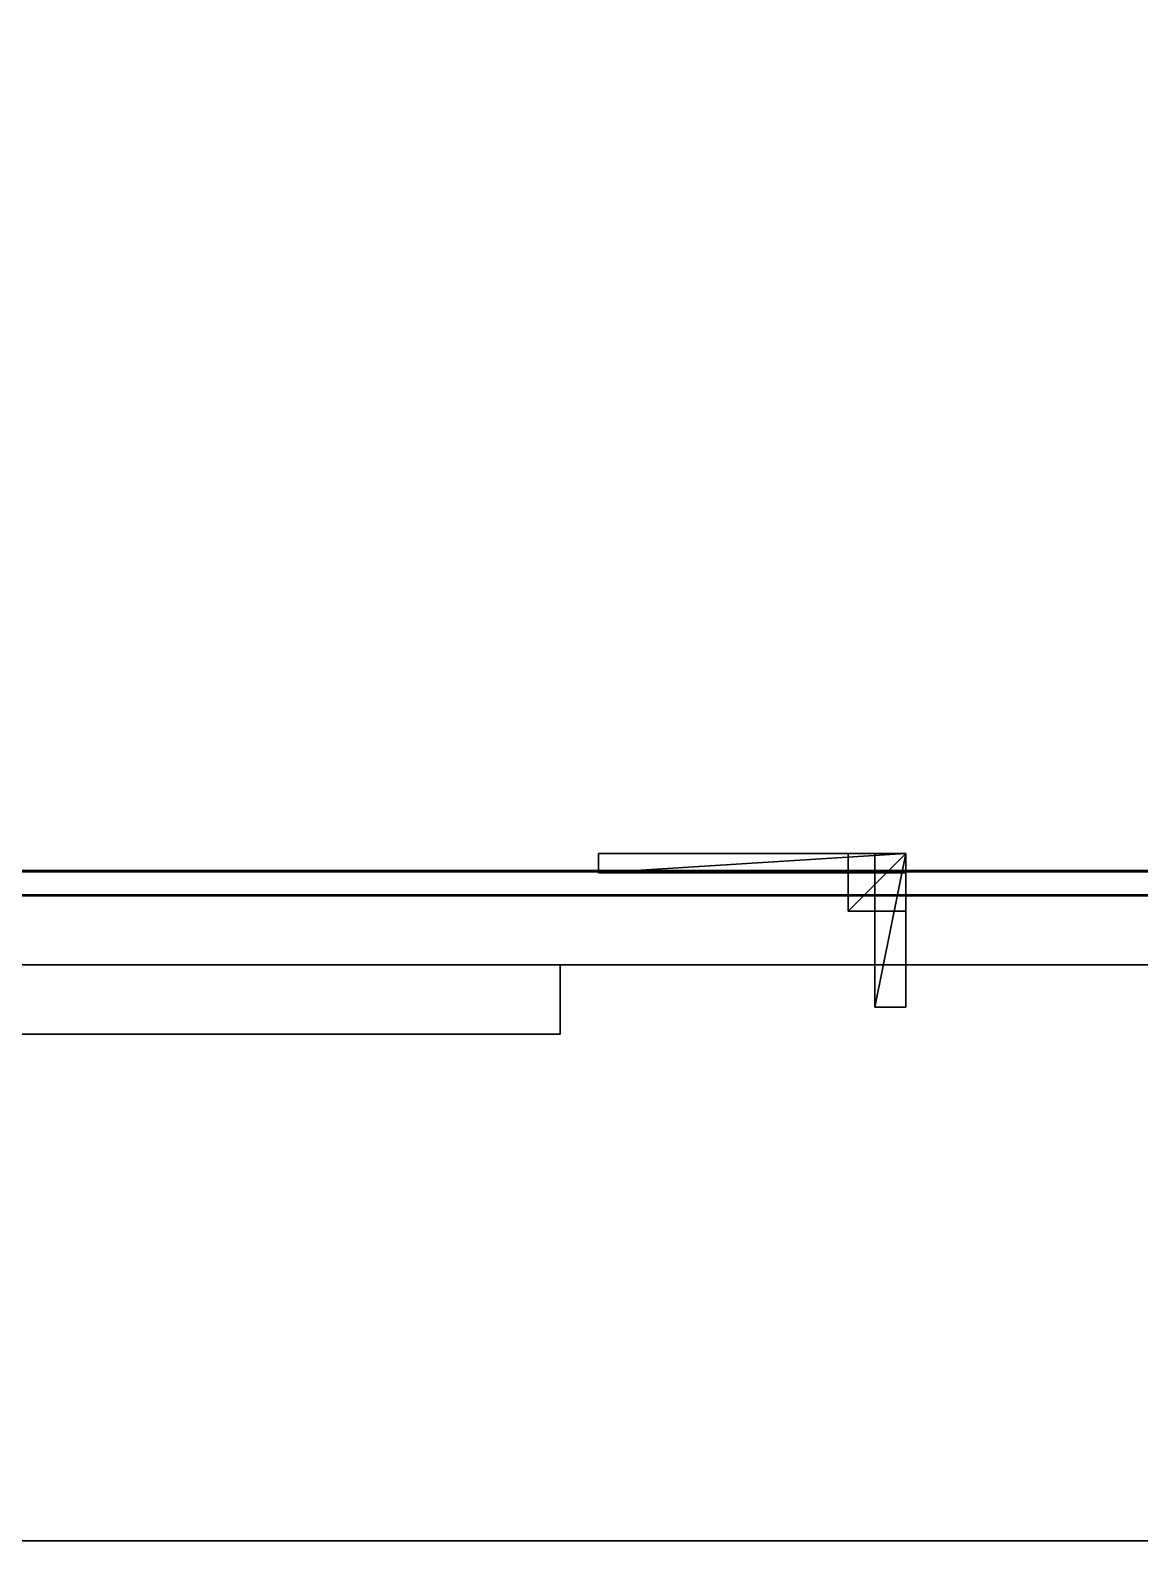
# Model space of a CAD drawing. Extents: x 0 to 4068, y -150 to 4325.
# Drawn here: x 1462 to 1751, y -150 to 243.5 of the extents above; entities that cross this region are included whole.
import ezdxf

# ---------------------------------------------------------------- set-up
doc = ezdxf.new("R2010")
doc.units = 0
for name, color, linetype in [('LAYER0', 7, 'CONTINUOUS'), ('LAYER152', 7, 'CONTINUOUS'), ('LAYER153', 7, 'CONTINUOUS'), ('LAYER154', 7, 'CONTINUOUS'), ('LAYER155', 7, 'CONTINUOUS'), ('LAYER166', 2, 'CONTINUOUS'), ('LAYER167', 7, 'CONTINUOUS'), ('LAYER168', 253, 'CONTINUOUS'), ('LAYER169', 253, 'CONTINUOUS'), ('LAYER170', 253, 'CONTINUOUS'), ('LAYER171', 253, 'CONTINUOUS'), ('LAYER172', 253, 'CONTINUOUS'), ('LAYER173', 253, 'CONTINUOUS'), ('LAYER182', 7, 'CONTINUOUS'), ('LAYER309', 7, 'CONTINUOUS'), ('LAYER320', 7, 'CONTINUOUS'), ('LAYER322', 7, 'CONTINUOUS'), ('LAYER323', 2, 'CONTINUOUS'), ('LAYER324', 7, 'CONTINUOUS'), ('LAYER325', 253, 'CONTINUOUS'), ('LAYER326', 253, 'CONTINUOUS'), ('LAYER327', 253, 'CONTINUOUS'), ('LAYER328', 253, 'CONTINUOUS'), ('LAYER329', 253, 'CONTINUOUS'), ('LAYER330', 253, 'CONTINUOUS'), ('LAYER339', 7, 'CONTINUOUS'), ('LAYER354', 45, 'CONTINUOUS'), ('LAYER356', 45, 'CONTINUOUS'), ('LAYER360', 45, 'CONTINUOUS'), ('LAYER4', 7, 'CONTINUOUS'), ('LAYER747', 7, 'CONTINUOUS')]:
    doc.layers.add(name, color=color, linetype=linetype)

msp = doc.modelspace()

# ---------------------------------------------------------------- linework, layer by layer
at = {"layer": 'LAYER0', "invisible_edges": 1}
for points in [[(4068, 4325, -5), (0, -150, -5), (0, 4325, -5), (4068, 4325, -5)], [(0, -150, -5), (4068, 4325, -5), (4068, -150, -5), (0, -150, -5)], [(4068, -150), (0, 4325), (0, -150), (4068, -150)], [(0, 4325), (4068, -150), (4068, 4325), (0, 4325)], [(4068, -150), (0, -150, -5), (4068, -150, -5), (4068, -150)], [(0, -150, -5), (4068, -150), (0, -150), (0, -150, -5)]]:
    msp.add_3dface(points, dxfattribs=at)
at = {"layer": 'LAYER152', "invisible_edges": 1}
for points in [[(1197, 18, 2221), (2103, 0, 2221), (1197, 0, 2221), (1197, 18, 2221)], [(2103, 0, 2221), (1197, 18, 2221), (2103, 18, 2221), (2103, 0, 2221)], [(2103, 18, 2341), (1197, 0, 2341), (2103, 0, 2341), (2103, 18, 2341)], [(1197, 0, 2341), (2103, 18, 2341), (1197, 18, 2341), (1197, 0, 2341)], [(1197, 18, 2221), (2103, 18, 2341), (2103, 18, 2221), (1197, 18, 2221)], [(2103, 18, 2341), (1197, 18, 2221), (1197, 18, 2341), (2103, 18, 2341)], [(1197, 0, 2341), (2103, 0, 2221), (2103, 0, 2341), (1197, 0, 2341)], [(2103, 0, 2221), (1197, 0, 2341), (1197, 0, 2221), (2103, 0, 2221)]]:
    msp.add_3dface(points, dxfattribs=at)
at = {"layer": 'LAYER153', "invisible_edges": 1}
for points in [[(2103, 0, 2359), (1197, 400, 2359), (1197, 0, 2359), (2103, 0, 2359)], [(1197, 400, 2359), (2103, 0, 2359), (2103, 400, 2359), (1197, 400, 2359)], [(2103, 400, 2341), (1197, 0, 2341), (1197, 400, 2341), (2103, 400, 2341)], [(1197, 0, 2341), (2103, 400, 2341), (2103, 0, 2341), (1197, 0, 2341)], [(1197, 0, 2341), (2103, 0, 2359), (1197, 0, 2359), (1197, 0, 2341)], [(2103, 0, 2359), (1197, 0, 2341), (2103, 0, 2341), (2103, 0, 2359)]]:
    msp.add_3dface(points, dxfattribs=at)
at = {"layer": 'LAYER154', "invisible_edges": 1}
for points in [[(1197, 0, 1701), (2103, 400, 1701), (2103, 0, 1701), (1197, 0, 1701)], [(2103, 400, 1701), (1197, 0, 1701), (1197, 400, 1701), (2103, 400, 1701)], [(1197, 400, 1719), (2103, 0, 1719), (2103, 400, 1719), (1197, 400, 1719)], [(2103, 0, 1719), (1197, 400, 1719), (1197, 0, 1719), (2103, 0, 1719)], [(2103, 0, 1719), (1197, 0, 1701), (2103, 0, 1701), (2103, 0, 1719)], [(1197, 0, 1701), (2103, 0, 1719), (1197, 0, 1719), (1197, 0, 1701)]]:
    msp.add_3dface(points, dxfattribs=at)
at = {"layer": 'LAYER155', "invisible_edges": 1}
for points in [[(2107, 24.3, 2345), (1193, 18.3, 2345), (2107, 18.3, 2345), (2107, 24.3, 2345)], [(1193, 18.3, 2345), (2107, 24.3, 2345), (1193, 24.3, 2345), (1193, 18.3, 2345)], [(1193, 24.3, 1715), (2107, 18.3, 1715), (1193, 18.3, 1715), (1193, 24.3, 1715)], [(2107, 18.3, 1715), (1193, 24.3, 1715), (2107, 24.3, 1715), (2107, 18.3, 1715)], [(2107, 24.3, 2345), (1193, 24.3, 1715), (1193, 24.3, 2345), (2107, 24.3, 2345)], [(1193, 24.3, 1715), (2107, 24.3, 2345), (2107, 24.3, 1715), (1193, 24.3, 1715)], [(2107, 18.3, 1715), (1193, 18.3, 2345), (1193, 18.3, 1715), (2107, 18.3, 1715)], [(1193, 18.3, 2345), (2107, 18.3, 1715), (2107, 18.3, 2345), (1193, 18.3, 2345)]]:
    msp.add_3dface(points, dxfattribs=at)
at = {"layer": 'LAYER166'}
for points in [[(1610, 29, 2295), (1610, 24, 2295), (1610, 29, 2318), (1610, 29, 2295)], [(1610, 29, 2318), (1610, 24, 2295), (1610, 24, 2318), (1610, 29, 2318)], [(1610, 29, 2318), (1610, 24, 2318), (1690, 29, 2318), (1610, 29, 2318)], [(1690, 29, 2318), (1610, 24, 2318), (1690, 24, 2318), (1690, 29, 2318)], [(1610, 29, 2318), (1690, 29, 2318), (1610, 29, 2295), (1610, 29, 2318)], [(1610, 29, 2295), (1690, 29, 2318), (1690, 29, 2295), (1610, 29, 2295)], [(1610, 29, 2295), (1690, 29, 2295), (1610, 24, 2295), (1610, 29, 2295)], [(1610, 24, 2295), (1690, 29, 2295), (1690, 24, 2295), (1610, 24, 2295)], [(1690, 29, 2318), (1690, 24, 2318), (1690, 29, 2295), (1690, 29, 2318)], [(1690, 29, 2295), (1690, 24, 2318), (1690, 24, 2295), (1690, 29, 2295)], [(1610, 24, 2295), (1690, 24, 2295), (1610, 24, 2318), (1610, 24, 2295)], [(1610, 24, 2318), (1690, 24, 2295), (1690, 24, 2318), (1610, 24, 2318)]]:
    msp.add_3dface(points, dxfattribs=at)
at = {"layer": 'LAYER167', "invisible_edges": 1}
for points in [[(1690, 29, 2295), (1610, 29, 2318), (1690, 29, 2318), (1690, 29, 2295)], [(1610, 29, 2318), (1690, 29, 2295), (1610, 29, 2295), (1610, 29, 2318)], [(1690, 24, 2318), (1610, 29, 2318), (1610, 24, 2318), (1690, 24, 2318)], [(1610, 29, 2318), (1690, 24, 2318), (1690, 29, 2318), (1610, 29, 2318)], [(1610, 24, 2295), (1610, 29, 2318), (1610, 29, 2295), (1610, 24, 2295)], [(1610, 29, 2318), (1610, 24, 2295), (1610, 24, 2318), (1610, 29, 2318)], [(1690, 29, 2295), (1610, 24, 2295), (1610, 29, 2295), (1690, 29, 2295)], [(1610, 24, 2295), (1690, 29, 2295), (1690, 24, 2295), (1610, 24, 2295)], [(1690, 24, 2318), (1690, 29, 2295), (1690, 29, 2318), (1690, 24, 2318)], [(1690, 29, 2295), (1690, 24, 2318), (1690, 24, 2295), (1690, 29, 2295)], [(1610, 24, 2295), (1690, 24, 2318), (1610, 24, 2318), (1610, 24, 2295)], [(1690, 24, 2318), (1610, 24, 2295), (1690, 24, 2295), (1690, 24, 2318)]]:
    msp.add_3dface(points, dxfattribs=at)
at = {"layer": 'LAYER168'}
for points in [[(1675, 29, 2303), (1675, 14, 2303), (1675, 29, 2318), (1675, 29, 2303)], [(1675, 29, 2318), (1675, 14, 2303), (1675, 14, 2318), (1675, 29, 2318)], [(1675, 29, 2318), (1675, 14, 2318), (1690, 29, 2318), (1675, 29, 2318)], [(1690, 29, 2318), (1675, 14, 2318), (1690, 14, 2318), (1690, 29, 2318)], [(1675, 29, 2318), (1690, 29, 2318), (1675, 29, 2303), (1675, 29, 2318)], [(1675, 29, 2303), (1690, 29, 2318), (1690, 29, 2303), (1675, 29, 2303)], [(1675, 29, 2303), (1690, 29, 2303), (1675, 14, 2303), (1675, 29, 2303)], [(1675, 14, 2303), (1690, 29, 2303), (1690, 14, 2303), (1675, 14, 2303)], [(1690, 29, 2318), (1690, 14, 2318), (1690, 29, 2303), (1690, 29, 2318)], [(1690, 29, 2303), (1690, 14, 2318), (1690, 14, 2303), (1690, 29, 2303)], [(1675, 14, 2303), (1690, 14, 2303), (1675, 14, 2318), (1675, 14, 2303)], [(1675, 14, 2318), (1690, 14, 2303), (1690, 14, 2318), (1675, 14, 2318)]]:
    msp.add_3dface(points, dxfattribs=at)
at = {"layer": 'LAYER169'}
for points in [[(1675, 29, 2303), (1675, 14, 2303), (1675, 29, 2318), (1675, 29, 2303)], [(1675, 29, 2318), (1675, 14, 2303), (1675, 14, 2318), (1675, 29, 2318)], [(1675, 29, 2318), (1675, 14, 2318), (1690, 29, 2318), (1675, 29, 2318)], [(1690, 29, 2318), (1675, 14, 2318), (1690, 14, 2318), (1690, 29, 2318)], [(1675, 29, 2318), (1690, 29, 2318), (1675, 29, 2303), (1675, 29, 2318)], [(1675, 29, 2303), (1690, 29, 2318), (1690, 29, 2303), (1675, 29, 2303)], [(1675, 29, 2303), (1690, 29, 2303), (1675, 14, 2303), (1675, 29, 2303)], [(1675, 14, 2303), (1690, 29, 2303), (1690, 14, 2303), (1675, 14, 2303)], [(1690, 29, 2318), (1690, 14, 2318), (1690, 29, 2303), (1690, 29, 2318)], [(1690, 29, 2303), (1690, 14, 2318), (1690, 14, 2303), (1690, 29, 2303)], [(1675, 14, 2303), (1690, 14, 2303), (1675, 14, 2318), (1675, 14, 2303)], [(1675, 14, 2318), (1690, 14, 2303), (1690, 14, 2318), (1675, 14, 2318)]]:
    msp.add_3dface(points, dxfattribs=at)
at = {"layer": 'LAYER170'}
for points in [[(1675, 29, 2303), (1675, 14, 2303), (1675, 29, 2318), (1675, 29, 2303)], [(1675, 29, 2318), (1675, 14, 2303), (1675, 14, 2318), (1675, 29, 2318)], [(1675, 29, 2318), (1675, 14, 2318), (1690, 29, 2318), (1675, 29, 2318)], [(1690, 29, 2318), (1675, 14, 2318), (1690, 14, 2318), (1690, 29, 2318)], [(1675, 29, 2318), (1690, 29, 2318), (1675, 29, 2303), (1675, 29, 2318)], [(1675, 29, 2303), (1690, 29, 2318), (1690, 29, 2303), (1675, 29, 2303)], [(1675, 29, 2303), (1690, 29, 2303), (1675, 14, 2303), (1675, 29, 2303)], [(1675, 14, 2303), (1690, 29, 2303), (1690, 14, 2303), (1675, 14, 2303)], [(1690, 29, 2318), (1690, 14, 2318), (1690, 29, 2303), (1690, 29, 2318)], [(1690, 29, 2303), (1690, 14, 2318), (1690, 14, 2303), (1690, 29, 2303)], [(1675, 14, 2303), (1690, 14, 2303), (1675, 14, 2318), (1675, 14, 2303)], [(1675, 14, 2318), (1690, 14, 2303), (1690, 14, 2318), (1675, 14, 2318)]]:
    msp.add_3dface(points, dxfattribs=at)
at = {"layer": 'LAYER171'}
for points in [[(1675, 29, 2303), (1675, 14, 2303), (1675, 29, 2318), (1675, 29, 2303)], [(1675, 29, 2318), (1675, 14, 2303), (1675, 14, 2318), (1675, 29, 2318)], [(1675, 29, 2318), (1675, 14, 2318), (1690, 29, 2318), (1675, 29, 2318)], [(1690, 29, 2318), (1675, 14, 2318), (1690, 14, 2318), (1690, 29, 2318)], [(1675, 29, 2318), (1690, 29, 2318), (1675, 29, 2303), (1675, 29, 2318)], [(1675, 29, 2303), (1690, 29, 2318), (1690, 29, 2303), (1675, 29, 2303)], [(1675, 29, 2303), (1690, 29, 2303), (1675, 14, 2303), (1675, 29, 2303)], [(1675, 14, 2303), (1690, 29, 2303), (1690, 14, 2303), (1675, 14, 2303)], [(1690, 29, 2318), (1690, 14, 2318), (1690, 29, 2303), (1690, 29, 2318)], [(1690, 29, 2303), (1690, 14, 2318), (1690, 14, 2303), (1690, 29, 2303)], [(1675, 14, 2303), (1690, 14, 2303), (1675, 14, 2318), (1675, 14, 2303)], [(1675, 14, 2318), (1690, 14, 2303), (1690, 14, 2318), (1675, 14, 2318)]]:
    msp.add_3dface(points, dxfattribs=at)
at = {"layer": 'LAYER172'}
for points in [[(1682, 29, 2310), (1682, -11, 2310), (1682, 29, 2318), (1682, 29, 2310)], [(1682, 29, 2318), (1682, -11, 2310), (1682, -11, 2318), (1682, 29, 2318)], [(1682, 29, 2318), (1682, -11, 2318), (1690, 29, 2318), (1682, 29, 2318)], [(1690, 29, 2318), (1682, -11, 2318), (1690, -11, 2318), (1690, 29, 2318)], [(1682, 29, 2318), (1690, 29, 2318), (1682, 29, 2310), (1682, 29, 2318)], [(1682, 29, 2310), (1690, 29, 2318), (1690, 29, 2310), (1682, 29, 2310)], [(1682, 29, 2310), (1690, 29, 2310), (1682, -11, 2310), (1682, 29, 2310)], [(1682, -11, 2310), (1690, 29, 2310), (1690, -11, 2310), (1682, -11, 2310)], [(1690, 29, 2318), (1690, -11, 2318), (1690, 29, 2310), (1690, 29, 2318)], [(1690, 29, 2310), (1690, -11, 2318), (1690, -11, 2310), (1690, 29, 2310)], [(1682, -11, 2310), (1690, -11, 2310), (1682, -11, 2318), (1682, -11, 2310)], [(1682, -11, 2318), (1690, -11, 2310), (1690, -11, 2318), (1682, -11, 2318)]]:
    msp.add_3dface(points, dxfattribs=at)
at = {"layer": 'LAYER173'}
for points in [[(1610, 29, 2302), (1610, 24, 2302), (1610, 29, 2318), (1610, 29, 2302)], [(1610, 29, 2318), (1610, 24, 2302), (1610, 24, 2318), (1610, 29, 2318)], [(1610, 29, 2318), (1610, 24, 2318), (1690, 29, 2318), (1610, 29, 2318)], [(1690, 29, 2318), (1610, 24, 2318), (1690, 24, 2318), (1690, 29, 2318)], [(1610, 29, 2318), (1690, 29, 2318), (1610, 29, 2302), (1610, 29, 2318)], [(1610, 29, 2302), (1690, 29, 2318), (1690, 29, 2302), (1610, 29, 2302)], [(1610, 29, 2302), (1690, 29, 2302), (1610, 24, 2302), (1610, 29, 2302)], [(1610, 24, 2302), (1690, 29, 2302), (1690, 24, 2302), (1610, 24, 2302)], [(1690, 29, 2318), (1690, 24, 2318), (1690, 29, 2302), (1690, 29, 2318)], [(1690, 29, 2302), (1690, 24, 2318), (1690, 24, 2302), (1690, 29, 2302)], [(1610, 24, 2302), (1690, 24, 2302), (1610, 24, 2318), (1610, 24, 2302)], [(1610, 24, 2318), (1690, 24, 2302), (1690, 24, 2318), (1610, 24, 2318)]]:
    msp.add_3dface(points, dxfattribs=at)
at = {"layer": 'LAYER182', "invisible_edges": 1}
for points in [[(1197, 24.6, 2021), (2103, 380, 2021), (2103, 24.6, 2021), (1197, 24.6, 2021)], [(2103, 380, 2021), (1197, 24.6, 2021), (1197, 380, 2021), (2103, 380, 2021)], [(1197, 380, 2039), (2103, 24.6, 2039), (2103, 380, 2039), (1197, 380, 2039)], [(2103, 24.6, 2039), (1197, 380, 2039), (1197, 24.6, 2039), (2103, 24.6, 2039)], [(2103, 24.6, 2039), (1197, 24.6, 2021), (2103, 24.6, 2021), (2103, 24.6, 2039)], [(1197, 24.6, 2021), (2103, 24.6, 2039), (1197, 24.6, 2039), (1197, 24.6, 2021)]]:
    msp.add_3dface(points, dxfattribs=at)
at = {"layer": 'LAYER309', "invisible_edges": 1}
for points in [[(1197, 0, 151), (2103, 400, 151), (2103, 0, 151), (1197, 0, 151)], [(2103, 400, 151), (1197, 0, 151), (1197, 400, 151), (2103, 400, 151)], [(1197, 400, 169), (2103, 0, 169), (2103, 400, 169), (1197, 400, 169)], [(2103, 0, 169), (1197, 400, 169), (1197, 0, 169), (2103, 0, 169)], [(2103, 0, 169), (1197, 0, 151), (2103, 0, 151), (2103, 0, 169)], [(1197, 0, 151), (2103, 0, 169), (1197, 0, 169), (1197, 0, 151)]]:
    msp.add_3dface(points, dxfattribs=at)
at = {"layer": 'LAYER320', "invisible_edges": 1}
for points in [[(2107, 24.3, 874.5), (1193, 18.3, 874.5), (2107, 18.3, 874.5), (2107, 24.3, 874.5)], [(1193, 18.3, 874.5), (2107, 24.3, 874.5), (1193, 24.3, 874.5), (1193, 18.3, 874.5)], [(1193, 24.3, 165), (2107, 18.3, 165), (1193, 18.3, 165), (1193, 24.3, 165)], [(2107, 18.3, 165), (1193, 24.3, 165), (2107, 24.3, 165), (2107, 18.3, 165)], [(2107, 24.3, 874.5), (1193, 24.3, 165), (1193, 24.3, 874.5), (2107, 24.3, 874.5)], [(1193, 24.3, 165), (2107, 24.3, 874.5), (2107, 24.3, 165), (1193, 24.3, 165)], [(2107, 18.3, 165), (1193, 18.3, 874.5), (1193, 18.3, 165), (2107, 18.3, 165)], [(1193, 18.3, 874.5), (2107, 18.3, 165), (2107, 18.3, 874.5), (1193, 18.3, 874.5)]]:
    msp.add_3dface(points, dxfattribs=at)
at = {"layer": 'LAYER322', "invisible_edges": 1}
for points in [[(2103, 18, 874.5), (1197, 0, 874.5), (2103, 0, 874.5), (2103, 18, 874.5)], [(1197, 0, 874.5), (2103, 18, 874.5), (1197, 18, 874.5), (1197, 0, 874.5)], [(1197, 18, 754.5), (2103, 0, 754.5), (1197, 0, 754.5), (1197, 18, 754.5)], [(2103, 0, 754.5), (1197, 18, 754.5), (2103, 18, 754.5), (2103, 0, 754.5)], [(2103, 18, 874.5), (1197, 18, 754.5), (1197, 18, 874.5), (2103, 18, 874.5)], [(1197, 18, 754.5), (2103, 18, 874.5), (2103, 18, 754.5), (1197, 18, 754.5)], [(2103, 0, 754.5), (1197, 0, 874.5), (1197, 0, 754.5), (2103, 0, 754.5)], [(1197, 0, 874.5), (2103, 0, 754.5), (2103, 0, 874.5), (1197, 0, 874.5)]]:
    msp.add_3dface(points, dxfattribs=at)
at = {"layer": 'LAYER323'}
for points in [[(1610, 29, 811), (1610, 24, 811), (1610, 29, 834), (1610, 29, 811)], [(1610, 29, 834), (1610, 24, 811), (1610, 24, 834), (1610, 29, 834)], [(1610, 29, 834), (1610, 24, 834), (1690, 29, 834), (1610, 29, 834)], [(1690, 29, 834), (1610, 24, 834), (1690, 24, 834), (1690, 29, 834)], [(1610, 29, 834), (1690, 29, 834), (1610, 29, 811), (1610, 29, 834)], [(1610, 29, 811), (1690, 29, 834), (1690, 29, 811), (1610, 29, 811)], [(1610, 29, 811), (1690, 29, 811), (1610, 24, 811), (1610, 29, 811)], [(1610, 24, 811), (1690, 29, 811), (1690, 24, 811), (1610, 24, 811)], [(1690, 29, 834), (1690, 24, 834), (1690, 29, 811), (1690, 29, 834)], [(1690, 29, 811), (1690, 24, 834), (1690, 24, 811), (1690, 29, 811)], [(1610, 24, 811), (1690, 24, 811), (1610, 24, 834), (1610, 24, 811)], [(1610, 24, 834), (1690, 24, 811), (1690, 24, 834), (1610, 24, 834)]]:
    msp.add_3dface(points, dxfattribs=at)
at = {"layer": 'LAYER324', "invisible_edges": 1}
for points in [[(1690, 29, 811), (1610, 29, 834), (1690, 29, 834), (1690, 29, 811)], [(1610, 29, 834), (1690, 29, 811), (1610, 29, 811), (1610, 29, 834)], [(1690, 24, 834), (1610, 29, 834), (1610, 24, 834), (1690, 24, 834)], [(1610, 29, 834), (1690, 24, 834), (1690, 29, 834), (1610, 29, 834)], [(1610, 24, 811), (1610, 29, 834), (1610, 29, 811), (1610, 24, 811)], [(1610, 29, 834), (1610, 24, 811), (1610, 24, 834), (1610, 29, 834)], [(1690, 29, 811), (1610, 24, 811), (1610, 29, 811), (1690, 29, 811)], [(1610, 24, 811), (1690, 29, 811), (1690, 24, 811), (1610, 24, 811)], [(1690, 24, 834), (1690, 29, 811), (1690, 29, 834), (1690, 24, 834)], [(1690, 29, 811), (1690, 24, 834), (1690, 24, 811), (1690, 29, 811)], [(1610, 24, 811), (1690, 24, 834), (1610, 24, 834), (1610, 24, 811)], [(1690, 24, 834), (1610, 24, 811), (1690, 24, 811), (1690, 24, 834)]]:
    msp.add_3dface(points, dxfattribs=at)
at = {"layer": 'LAYER325'}
for points in [[(1675, 29, 819), (1675, 14, 819), (1675, 29, 834), (1675, 29, 819)], [(1675, 29, 834), (1675, 14, 819), (1675, 14, 834), (1675, 29, 834)], [(1675, 29, 834), (1675, 14, 834), (1690, 29, 834), (1675, 29, 834)], [(1690, 29, 834), (1675, 14, 834), (1690, 14, 834), (1690, 29, 834)], [(1675, 29, 834), (1690, 29, 834), (1675, 29, 819), (1675, 29, 834)], [(1675, 29, 819), (1690, 29, 834), (1690, 29, 819), (1675, 29, 819)], [(1675, 29, 819), (1690, 29, 819), (1675, 14, 819), (1675, 29, 819)], [(1675, 14, 819), (1690, 29, 819), (1690, 14, 819), (1675, 14, 819)], [(1690, 29, 834), (1690, 14, 834), (1690, 29, 819), (1690, 29, 834)], [(1690, 29, 819), (1690, 14, 834), (1690, 14, 819), (1690, 29, 819)], [(1675, 14, 819), (1690, 14, 819), (1675, 14, 834), (1675, 14, 819)], [(1675, 14, 834), (1690, 14, 819), (1690, 14, 834), (1675, 14, 834)]]:
    msp.add_3dface(points, dxfattribs=at)
at = {"layer": 'LAYER326'}
for points in [[(1675, 29, 819), (1675, 14, 819), (1675, 29, 834), (1675, 29, 819)], [(1675, 29, 834), (1675, 14, 819), (1675, 14, 834), (1675, 29, 834)], [(1675, 29, 834), (1675, 14, 834), (1690, 29, 834), (1675, 29, 834)], [(1690, 29, 834), (1675, 14, 834), (1690, 14, 834), (1690, 29, 834)], [(1675, 29, 834), (1690, 29, 834), (1675, 29, 819), (1675, 29, 834)], [(1675, 29, 819), (1690, 29, 834), (1690, 29, 819), (1675, 29, 819)], [(1675, 29, 819), (1690, 29, 819), (1675, 14, 819), (1675, 29, 819)], [(1675, 14, 819), (1690, 29, 819), (1690, 14, 819), (1675, 14, 819)], [(1690, 29, 834), (1690, 14, 834), (1690, 29, 819), (1690, 29, 834)], [(1690, 29, 819), (1690, 14, 834), (1690, 14, 819), (1690, 29, 819)], [(1675, 14, 819), (1690, 14, 819), (1675, 14, 834), (1675, 14, 819)], [(1675, 14, 834), (1690, 14, 819), (1690, 14, 834), (1675, 14, 834)]]:
    msp.add_3dface(points, dxfattribs=at)
at = {"layer": 'LAYER327'}
for points in [[(1675, 29, 819), (1675, 14, 819), (1675, 29, 834), (1675, 29, 819)], [(1675, 29, 834), (1675, 14, 819), (1675, 14, 834), (1675, 29, 834)], [(1675, 29, 834), (1675, 14, 834), (1690, 29, 834), (1675, 29, 834)], [(1690, 29, 834), (1675, 14, 834), (1690, 14, 834), (1690, 29, 834)], [(1675, 29, 834), (1690, 29, 834), (1675, 29, 819), (1675, 29, 834)], [(1675, 29, 819), (1690, 29, 834), (1690, 29, 819), (1675, 29, 819)], [(1675, 29, 819), (1690, 29, 819), (1675, 14, 819), (1675, 29, 819)], [(1675, 14, 819), (1690, 29, 819), (1690, 14, 819), (1675, 14, 819)], [(1690, 29, 834), (1690, 14, 834), (1690, 29, 819), (1690, 29, 834)], [(1690, 29, 819), (1690, 14, 834), (1690, 14, 819), (1690, 29, 819)], [(1675, 14, 819), (1690, 14, 819), (1675, 14, 834), (1675, 14, 819)], [(1675, 14, 834), (1690, 14, 819), (1690, 14, 834), (1675, 14, 834)]]:
    msp.add_3dface(points, dxfattribs=at)
at = {"layer": 'LAYER328'}
for points in [[(1675, 29, 819), (1675, 14, 819), (1675, 29, 834), (1675, 29, 819)], [(1675, 29, 834), (1675, 14, 819), (1675, 14, 834), (1675, 29, 834)], [(1675, 29, 834), (1675, 14, 834), (1690, 29, 834), (1675, 29, 834)], [(1690, 29, 834), (1675, 14, 834), (1690, 14, 834), (1690, 29, 834)], [(1675, 29, 834), (1690, 29, 834), (1675, 29, 819), (1675, 29, 834)], [(1675, 29, 819), (1690, 29, 834), (1690, 29, 819), (1675, 29, 819)], [(1675, 29, 819), (1690, 29, 819), (1675, 14, 819), (1675, 29, 819)], [(1675, 14, 819), (1690, 29, 819), (1690, 14, 819), (1675, 14, 819)], [(1690, 29, 834), (1690, 14, 834), (1690, 29, 819), (1690, 29, 834)], [(1690, 29, 819), (1690, 14, 834), (1690, 14, 819), (1690, 29, 819)], [(1675, 14, 819), (1690, 14, 819), (1675, 14, 834), (1675, 14, 819)], [(1675, 14, 834), (1690, 14, 819), (1690, 14, 834), (1675, 14, 834)]]:
    msp.add_3dface(points, dxfattribs=at)
at = {"layer": 'LAYER329'}
for points in [[(1682, 29, 826), (1682, -11, 826), (1682, 29, 834), (1682, 29, 826)], [(1682, 29, 834), (1682, -11, 826), (1682, -11, 834), (1682, 29, 834)], [(1682, 29, 834), (1682, -11, 834), (1690, 29, 834), (1682, 29, 834)], [(1690, 29, 834), (1682, -11, 834), (1690, -11, 834), (1690, 29, 834)], [(1682, 29, 834), (1690, 29, 834), (1682, 29, 826), (1682, 29, 834)], [(1682, 29, 826), (1690, 29, 834), (1690, 29, 826), (1682, 29, 826)], [(1682, 29, 826), (1690, 29, 826), (1682, -11, 826), (1682, 29, 826)], [(1682, -11, 826), (1690, 29, 826), (1690, -11, 826), (1682, -11, 826)], [(1690, 29, 834), (1690, -11, 834), (1690, 29, 826), (1690, 29, 834)], [(1690, 29, 826), (1690, -11, 834), (1690, -11, 826), (1690, 29, 826)], [(1682, -11, 826), (1690, -11, 826), (1682, -11, 834), (1682, -11, 826)], [(1682, -11, 834), (1690, -11, 826), (1690, -11, 834), (1682, -11, 834)]]:
    msp.add_3dface(points, dxfattribs=at)
at = {"layer": 'LAYER330'}
for points in [[(1610, 29, 818), (1610, 24, 818), (1610, 29, 834), (1610, 29, 818)], [(1610, 29, 834), (1610, 24, 818), (1610, 24, 834), (1610, 29, 834)], [(1610, 29, 834), (1610, 24, 834), (1690, 29, 834), (1610, 29, 834)], [(1690, 29, 834), (1610, 24, 834), (1690, 24, 834), (1690, 29, 834)], [(1610, 29, 834), (1690, 29, 834), (1610, 29, 818), (1610, 29, 834)], [(1610, 29, 818), (1690, 29, 834), (1690, 29, 818), (1610, 29, 818)], [(1610, 29, 818), (1690, 29, 818), (1610, 24, 818), (1610, 29, 818)], [(1610, 24, 818), (1690, 29, 818), (1690, 24, 818), (1610, 24, 818)], [(1690, 29, 834), (1690, 24, 834), (1690, 29, 818), (1690, 29, 834)], [(1690, 29, 818), (1690, 24, 834), (1690, 24, 818), (1690, 29, 818)], [(1610, 24, 818), (1690, 24, 818), (1610, 24, 834), (1610, 24, 818)], [(1610, 24, 834), (1690, 24, 818), (1690, 24, 834), (1610, 24, 834)]]:
    msp.add_3dface(points, dxfattribs=at)
at = {"layer": 'LAYER339', "invisible_edges": 1}
for points in [[(1197, 24.6, 503.5), (2103, 380, 503.5), (2103, 24.6, 503.5), (1197, 24.6, 503.5)], [(2103, 380, 503.5), (1197, 24.6, 503.5), (1197, 380, 503.5), (2103, 380, 503.5)], [(1197, 380, 521.5), (2103, 24.6, 521.5), (2103, 380, 521.5), (1197, 380, 521.5)], [(2103, 24.6, 521.5), (1197, 380, 521.5), (1197, 24.6, 521.5), (2103, 24.6, 521.5)], [(2103, 24.6, 521.5), (1197, 24.6, 503.5), (2103, 24.6, 503.5), (2103, 24.6, 521.5)], [(1197, 24.6, 503.5), (2103, 24.6, 521.5), (1197, 24.6, 521.5), (1197, 24.6, 503.5)]]:
    msp.add_3dface(points, dxfattribs=at)
at = {"layer": 'LAYER354', "invisible_edges": 1}
for points in [[(1176, 0, 875), (3495, 423, 875), (3495, 0, 875), (1176, 0, 875)], [(3495, 423, 875), (1176, 0, 875), (1176, 423, 875), (3495, 423, 875)], [(1176, 423, 893), (3495, 0, 893), (3495, 423, 893), (1176, 423, 893)], [(3495, 0, 893), (1176, 423, 893), (1176, 0, 893), (3495, 0, 893)], [(3495, 0, 893), (1176, 0, 875), (3495, 0, 875), (3495, 0, 893)], [(1176, 0, 875), (3495, 0, 893), (1176, 0, 893), (1176, 0, 875)]]:
    msp.add_3dface(points, dxfattribs=at)
at = {"layer": 'LAYER356', "invisible_edges": 1}
for points in [[(1194, 18, 893), (3495, 0, 893), (1194, 0, 893), (1194, 18, 893)], [(3495, 0, 893), (1194, 18, 893), (3495, 18, 893), (3495, 0, 893)], [(3495, 18, 1682), (1194, 0, 1682), (3495, 0, 1682), (3495, 18, 1682)], [(1194, 0, 1682), (3495, 18, 1682), (1194, 18, 1682), (1194, 0, 1682)], [(1194, 18, 893), (3495, 18, 1682), (3495, 18, 893), (1194, 18, 893)], [(3495, 18, 1682), (1194, 18, 893), (1194, 18, 1682), (3495, 18, 1682)], [(1194, 0, 1682), (3495, 0, 893), (3495, 0, 1682), (1194, 0, 1682)], [(3495, 0, 893), (1194, 0, 1682), (1194, 0, 893), (3495, 0, 893)]]:
    msp.add_3dface(points, dxfattribs=at)
at = {"layer": 'LAYER360', "invisible_edges": 1}
for points in [[(1176, 423, 1700), (3495, 0, 1700), (3495, 423, 1700), (1176, 423, 1700)], [(3495, 0, 1700), (1176, 423, 1700), (1176, 0, 1700), (3495, 0, 1700)], [(1176, 0, 1682), (3495, 423, 1682), (3495, 0, 1682), (1176, 0, 1682)], [(3495, 423, 1682), (1176, 0, 1682), (1176, 423, 1682), (3495, 423, 1682)], [(1176, 0, 1682), (3495, 0, 1700), (1176, 0, 1700), (1176, 0, 1682)], [(3495, 0, 1700), (1176, 0, 1682), (3495, 0, 1682), (3495, 0, 1700)]]:
    msp.add_3dface(points, dxfattribs=at)
at = {"layer": 'LAYER4'}
for points, invisible_edges in [([(180, 0), (4068, -150), (30, -150), (180, 0)], 1), ([(4068, -150, 2410), (180, 0, 2410), (30, -150, 2410), (4068, -150, 2410)], 1), ([(4068, -150), (180, 0), (3918, 0), (4068, -150)], 1), ([(3918, 0, 2410), (3345.5, 0, 1842.5), (180, 0, 2410), (3918, 0, 2410)], 3), ([(3285.5, 0, 1842.5), (180, 0, 2410), (3345.5, 0, 1842.5), (3285.5, 0, 1842.5)], 3), ([(3285.5, 0, 1762.5), (180, 0, 2410), (3285.5, 0, 1842.5), (3285.5, 0, 1762.5)], 3), ([(1801.5, 0, 1215.5), (180, 0, 2410), (3285.5, 0, 1762.5), (1801.5, 0, 1215.5)], 7), ([(1741.5, 0, 1215.5), (180, 0, 2410), (1801.5, 0, 1215.5), (1741.5, 0, 1215.5)], 3), ([(864.5, 0, 1204.5), (180, 0, 2410), (1741.5, 0, 1215.5), (864.5, 0, 1204.5)], 7), ([(180, 0), (804.5, 0, 1124.5), (3918, 0), (180, 0)], 3), ([(180, 0, 2410), (4068, -150, 2410), (3918, 0, 2410), (180, 0, 2410)], 1), ([(864.5, 0, 1124.5), (3918, 0), (804.5, 0, 1124.5), (864.5, 0, 1124.5)], 3), ([(1741.5, 0, 1135.5), (864.5, 0, 1204.5), (1741.5, 0, 1215.5), (1741.5, 0, 1135.5)], 3), ([(1741.5, 0, 1135.5), (864.5, 0, 1124.5), (864.5, 0, 1204.5), (1741.5, 0, 1135.5)], 5), ([(864.5, 0, 1124.5), (1741.5, 0, 1135.5), (3285.5, 0, 1132.5), (864.5, 0, 1124.5)], 7), ([(3345.5, 0, 1132.5), (864.5, 0, 1124.5), (3285.5, 0, 1132.5), (3345.5, 0, 1132.5)], 3), ([(3345.5, 0, 1132.5), (3918, 0), (864.5, 0, 1124.5), (3345.5, 0, 1132.5)], 7), ([(1801.5, 0, 1135.5), (3285.5, 0, 1132.5), (1741.5, 0, 1135.5), (1801.5, 0, 1135.5)], 3), ([(4068, -150, 2410), (30, -150), (4068, -150), (4068, -150, 2410)], 1), ([(30, -150), (4068, -150, 2410), (30, -150, 2410), (30, -150)], 1)]:
    msp.add_3dface(points, dxfattribs=dict(at, invisible_edges=invisible_edges))
at = {"layer": 'LAYER747', "invisible_edges": 1}
for points in [[(1600, 0, 60), (0, 0), (0, 0, 60), (1600, 0, 60)], [(0, 0), (1600, 0, 60), (1600, 0), (0, 0)], [(1600, -18), (0, 0), (1600, 0), (1600, -18)], [(0, 0), (1600, -18), (0, -18), (0, 0)], [(0, -18, 60), (1600, 0, 60), (0, 0, 60), (0, -18, 60)], [(1600, 0, 60), (0, -18, 60), (1600, -18, 60), (1600, 0, 60)], [(1600, 0, 60), (1600, -18), (1600, 0), (1600, 0, 60)], [(1600, -18), (1600, 0, 60), (1600, -18, 60), (1600, -18)], [(1600, -18), (0, -18, 60), (0, -18), (1600, -18)], [(0, -18, 60), (1600, -18), (1600, -18, 60), (0, -18, 60)]]:
    msp.add_3dface(points, dxfattribs=at)

doc.saveas('drawing.dxf')
